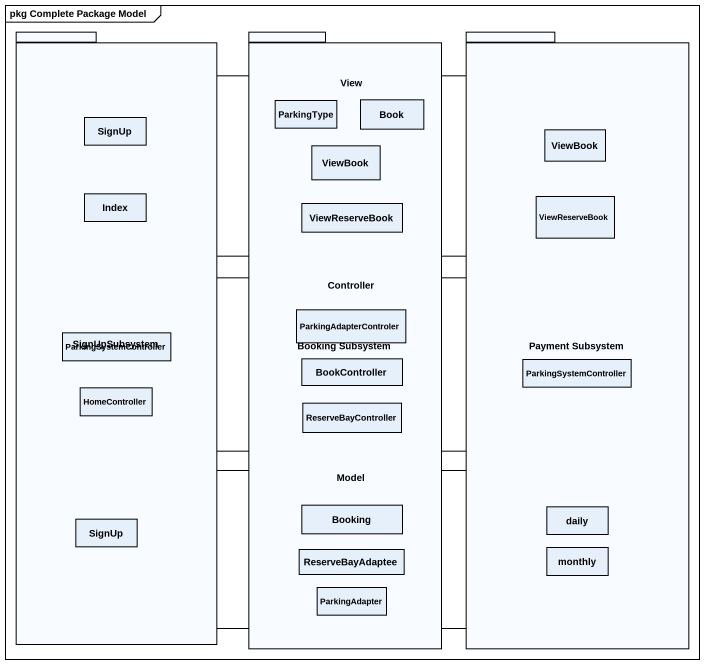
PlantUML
@startuml
mainframe pkg Complete Package Model
package SignUpSubsystem {
}
package "Booking Subsystem" as Booking_Subsystem {
}
package "Payment Subsystem" as Payment_Subsystem {
}
rectangle View {
  rectangle ParkingType
  rectangle Book
  rectangle SignUp
  rectangle ViewBook
  rectangle "ViewBook" as ViewBook_2
  rectangle Index
  rectangle ViewReserveBook
  rectangle "ViewReserveBook" as ViewReserveBook_2
}
rectangle Controller {
  rectangle ParkingSystemController
  rectangle ParkingAdapterControler
  rectangle BookController
  rectangle "ParkingSystemController" as ParkingSystemController_2
  rectangle HomeController
  rectangle ReserveBayController
}
rectangle Model {
  rectangle Booking
  rectangle "SignUp" as SignUp_2
  rectangle daily
  rectangle ReserveBayAdaptee
  rectangle monthly
  rectangle ParkingAdapter
}
@enduml
